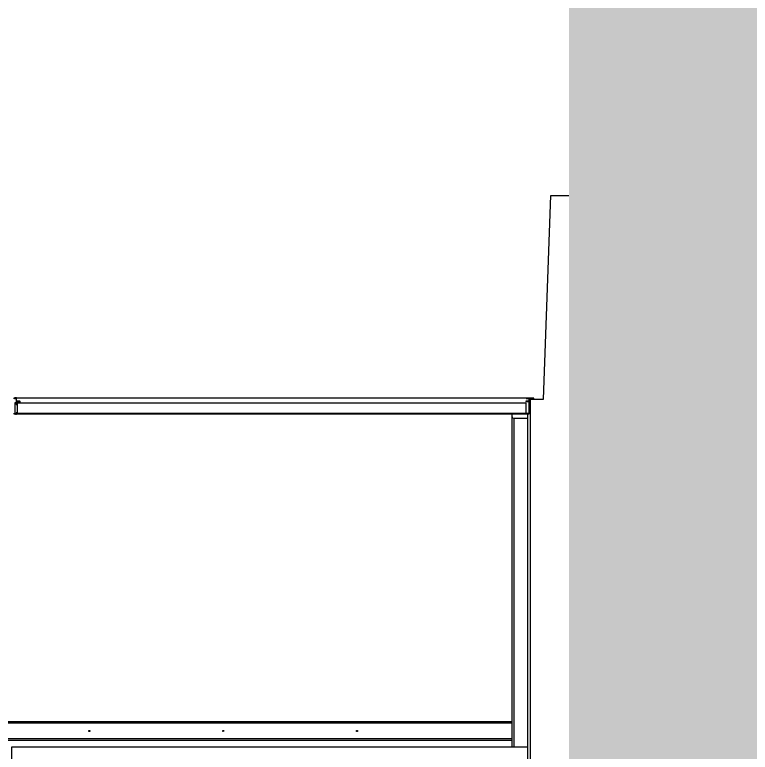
# Model space of a CAD drawing. Header units: inches. Extents: x 203 to 1065, y -1127 to 921.
# Drawn here: x 358.858 to 361.744, y 861.626 to 864.521 of the extents above; entities that cross this region are included whole.
import ezdxf

# ---------------------------------------------------------------- set-up
doc = ezdxf.new("R2010")
doc.units = ezdxf.units.IN
doc.header["$MEASUREMENT"] = 0
doc.linetypes.add('CONTINUA', pattern=[0])
for name, color, linetype in [('1-PLATEA', 3, 'Continuous'), ('CORTE PERFILES Y CERCHA', 3, 'CONTINUA'), ('CORTE PROY', 8, 'CONTINUA')]:
    doc.layers.add(name, color=color, linetype=linetype)

msp = doc.modelspace()

# ---------------------------------------------------------------- hatches: boundary and pattern name
at = {"linetype": 'ByBlock', "true_color": 0x139b48}
h = msp.add_hatch(color=114, dxfattribs=at)
h.dxf.hatch_style = 1
h.paths.add_polyline_path([(363.9322, 908.3504), (361.9322, 908.3504), (361.7822, 904.5916), (361.7822, 892.8156), (361.3322, 890.388), (361.3322, 878.612), (361.032, 864.9255), (361.032, 855.6775), (360.7822, 850.8905), (360.7822, 841.6425), (360.1822, 838.0559), (363.9322, 838.0559)])
at = {"layer": 'CORTE PERFILES Y CERCHA'}
h = msp.add_hatch(color=256, dxfattribs=at)
h.paths.add_polyline_path([(360.847, 862.9558), (360.847, 862.9538), (360.869, 862.9538), (360.877, 862.9538), (360.877, 863.0148), (360.886, 863.0148), (360.885, 863.0158), (360.875, 863.0158), (360.875, 862.9558)])
h.paths.add_polyline_path([(360.865, 863.0158), (360.865, 863.0148), (360.875, 863.0148), (360.875, 863.0158)], flags=17)
h.paths.add_polyline_path([(360.885, 863.0158), (360.886, 863.0148), (360.895, 863.0148), (360.895, 863.0158)])
h.paths.add_polyline_path([(360.8634, 863.0038, 0.388879), (360.863, 863.0034), (360.863, 863.0033), (360.875, 863.0033), (360.875, 863.0048)], flags=17)

# ---------------------------------------------------------------- linework, layer by layer
at = {"layer": '1-PLATEA', "color": 4}
for p, q in [((360.932, 863.0118), (360.962, 863.8118)), ((360.962, 863.8118), (361.032, 863.8118)), ((360.882, 855.3638), (360.882, 863.0118)), ((360.882, 863.0118), (360.932, 863.0118))]:
    msp.add_line(p, q, dxfattribs=at)
at = {"layer": 'CORTE PERFILES Y CERCHA', "color": 1}
msp.add_line((360.871, 855.4198), (360.871, 862.9538), dxfattribs=at)
at = {"layer": 'CORTE PERFILES Y CERCHA'}
for points in [[(358.853, 863.0158), (358.8585, 863.0158), (358.8585, 863.0138), (358.86, 863.0138), (358.86, 863.0148, -0.414214), (358.861, 863.0158), (358.8625, 863.0158, -0.414214), (358.8635, 863.0148), (358.8635, 862.9984, -0.414214), (358.8625, 862.9974), (358.8605, 862.9974), (358.8595, 862.9974, 0.414214), (358.8585, 862.9964), (358.8585, 862.9543), (358.853, 862.9543)], [(358.8575, 862.9523, -0.403853), (358.86, 862.9523, -0.403853), (358.8625, 862.9523, -0.194303), (358.8638, 862.9528), (358.865, 862.9528), (358.865, 862.9586), (358.8645, 862.9586, 0.414214), (358.8635, 862.9576), (358.8635, 862.9543), (358.8605, 862.9543), (358.8605, 862.9581), (358.86, 862.9586), (358.8605, 862.9591), (358.86, 862.9596), (358.8605, 862.9601), (358.86, 862.9606), (358.8605, 862.9611), (358.86, 862.9616), (358.8605, 862.9621), (358.86, 862.9626), (358.8605, 862.9631), (358.86, 862.9636), (358.8605, 862.9641), (358.86, 862.9646), (358.8605, 862.9651), (358.86, 862.9656), (358.8605, 862.9661), (358.86, 862.9666), (358.8605, 862.9671), (358.86, 862.9676), (358.8605, 862.9681), (358.86, 862.9686), (358.8605, 862.9691), (358.86, 862.9696), (358.8605, 862.9701), (358.8605, 862.9801), (358.86, 862.9806), (358.8605, 862.9811), (358.86, 862.9816), (358.8605, 862.9821), (358.86, 862.9826), (358.8605, 862.9831), (358.86, 862.9836), (358.8605, 862.9841), (358.86, 862.9846), (358.8605, 862.9851), (358.86, 862.9856), (358.8605, 862.9861), (358.86, 862.9866), (358.8605, 862.9871), (358.86, 862.9876), (358.8605, 862.9881), (358.86, 862.9886), (358.8605, 862.9891), (358.86, 862.9896), (358.8605, 862.9901), (358.86, 862.9906), (358.8605, 862.9911), (358.86, 862.9916), (358.8605, 862.9921), (358.8605, 862.9959), (358.8635, 862.9959), (358.8635, 862.9926, 0.414214), (358.8645, 862.9916), (358.865, 862.9916), (358.865, 863.0013, -0.414214), (358.866, 863.0023), (358.8705, 863.0023), (358.8705, 862.9998), (358.8727, 862.9998, 1), (358.8727, 863.001), (358.872, 863.001), (358.872, 863.0023), (358.8775, 863.0023), (358.8775, 863.001), (358.8769, 863.001, 1), (358.8769, 862.9998), (358.879, 862.9998), (358.879, 863.0028, 0.414214), (358.878, 863.0038), (358.866, 863.0038, -0.414214), (358.865, 863.0048), (358.865, 863.0173), (358.8638, 863.0173, -0.194303), (358.8625, 863.0178, -0.403853), (358.86, 863.0178, -0.403853), (358.8575, 863.0178, -0.403853)]]:
    msp.add_lwpolyline(points, format="xyb", dxfattribs=at)
for points in [[(358.865, 863.0173), (360.871, 863.0173)], [(360.871, 862.9528), (358.865, 862.9528)]]:
    msp.add_lwpolyline(points, dxfattribs=at)
msp.add_lwpolyline([(360.895, 863.0158), (360.865, 863.0158), (360.865, 863.0148), (360.875, 863.0148), (360.875, 863.0048), (360.8634, 863.0038, 0.388879), (360.863, 863.0034), (360.863, 863.0033), (360.875, 863.0033), (360.875, 862.9558), (360.847, 862.9558), (360.847, 862.9538), (360.877, 862.9538), (360.877, 863.0148), (360.895, 863.0148)], format="xyb", close=True, dxfattribs=at)
msp.add_lwpolyline([(358.8683, 862.9967), (358.8683, 862.9567), (360.864, 862.9567), (360.864, 862.9967)], close=True, dxfattribs=at)
at = {"layer": 'CORTE PROY', "color": 253, "ltscale": 0.5}
for p, q in [((360.808, 862.9478), (360.808, 861.6464)), ((360.8179, 861.6464), (360.8179, 862.9368)), ((360.808, 861.7403), (358.561, 861.7403)), ((360.808, 861.6793), (358.561, 861.6793))]:
    msp.add_line(p, q, dxfattribs=at)
msp.add_lwpolyline([(360.847, 862.9528), (360.808, 862.9528), (360.808, 862.9448, 0.355123), (360.8179, 862.9368), (360.871, 862.9368), (360.871, 862.9448)], format="xyb", dxfattribs=at)
for points in [[(358.561, 861.7473), (360.808, 861.7473)], [(360.808, 861.6723), (358.561, 861.6723)], [(360.871, 861.6464), (358.845, 861.6464), (358.845, 860.6662), (360.871, 860.6662)]]:
    msp.add_lwpolyline(points, dxfattribs=at)
for centre in [(359.151, 861.7098), (359.676, 861.7098), (360.201, 861.7098)]:
    msp.add_circle(centre, 0.002, dxfattribs=at)

doc.saveas('drawing.dxf')
